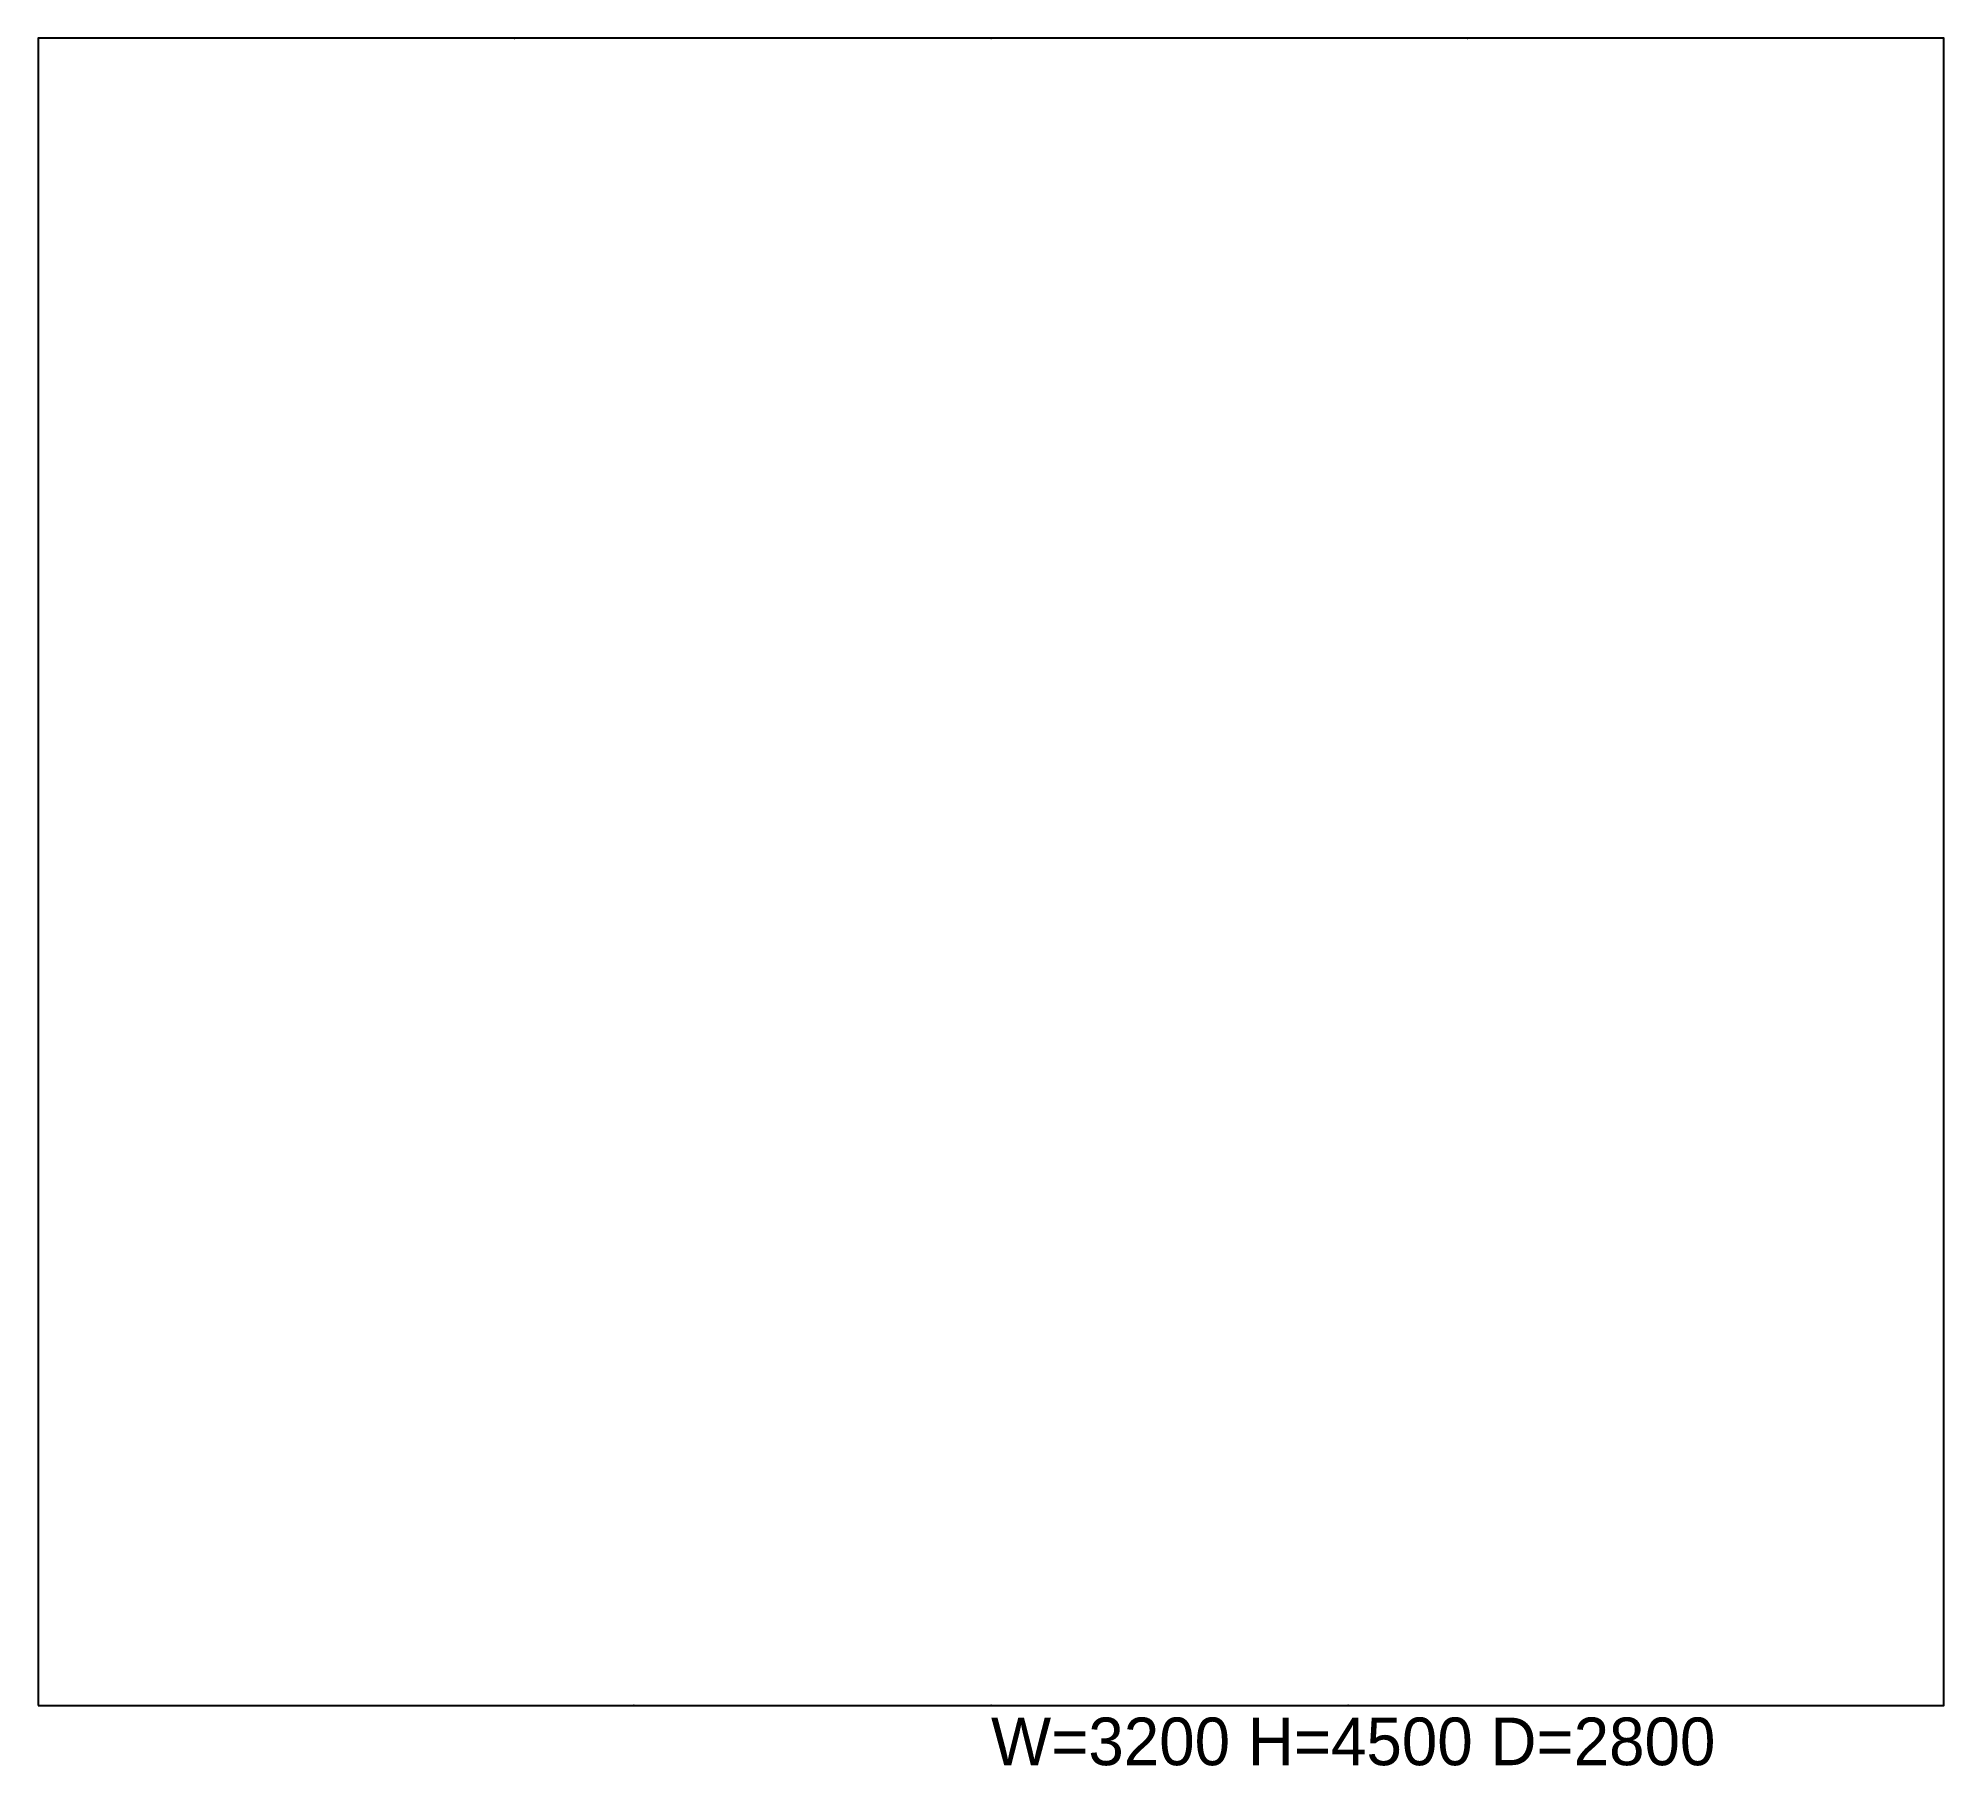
# Model space of a CAD drawing. Header units: metres. Extents: x -1600 to 1600, y -1501 to 1400.
import ezdxf

# ---------------------------------------------------------------- set-up
doc = ezdxf.new("R2010")
doc.units = ezdxf.units.M
for name, color, linetype in [('DIMS', 2, 'Continuous'), ('ENVELOPE', 1, 'Continuous'), ('TERMINALS', 3, 'Continuous')]:
    doc.layers.add(name, color=color, linetype=linetype)

msp = doc.modelspace()

# ---------------------------------------------------------------- linework, layer by layer
at = {"layer": 'ENVELOPE'}
msp.add_lwpolyline([(-1600, -1400), (1600, -1400), (1600, 1400), (-1600, 1400)], close=True, dxfattribs=at)
at = {"layer": 'TERMINALS'}
for p in [(-800, 1400, 4200), (0, 1400, 4200), (800, 1400, 4200), (-600, -1400, 2500), (0, -1400, 2500), (600, -1400, 2500)]:
    msp.add_point(p, dxfattribs=at)

# ---------------------------------------------------------------- texts
at = {"layer": 'DIMS'}
msp.add_text('W=3200 H=4500 D=2800', height=80, dxfattribs=at).set_placement((0, -1500))

doc.saveas('drawing.dxf')
